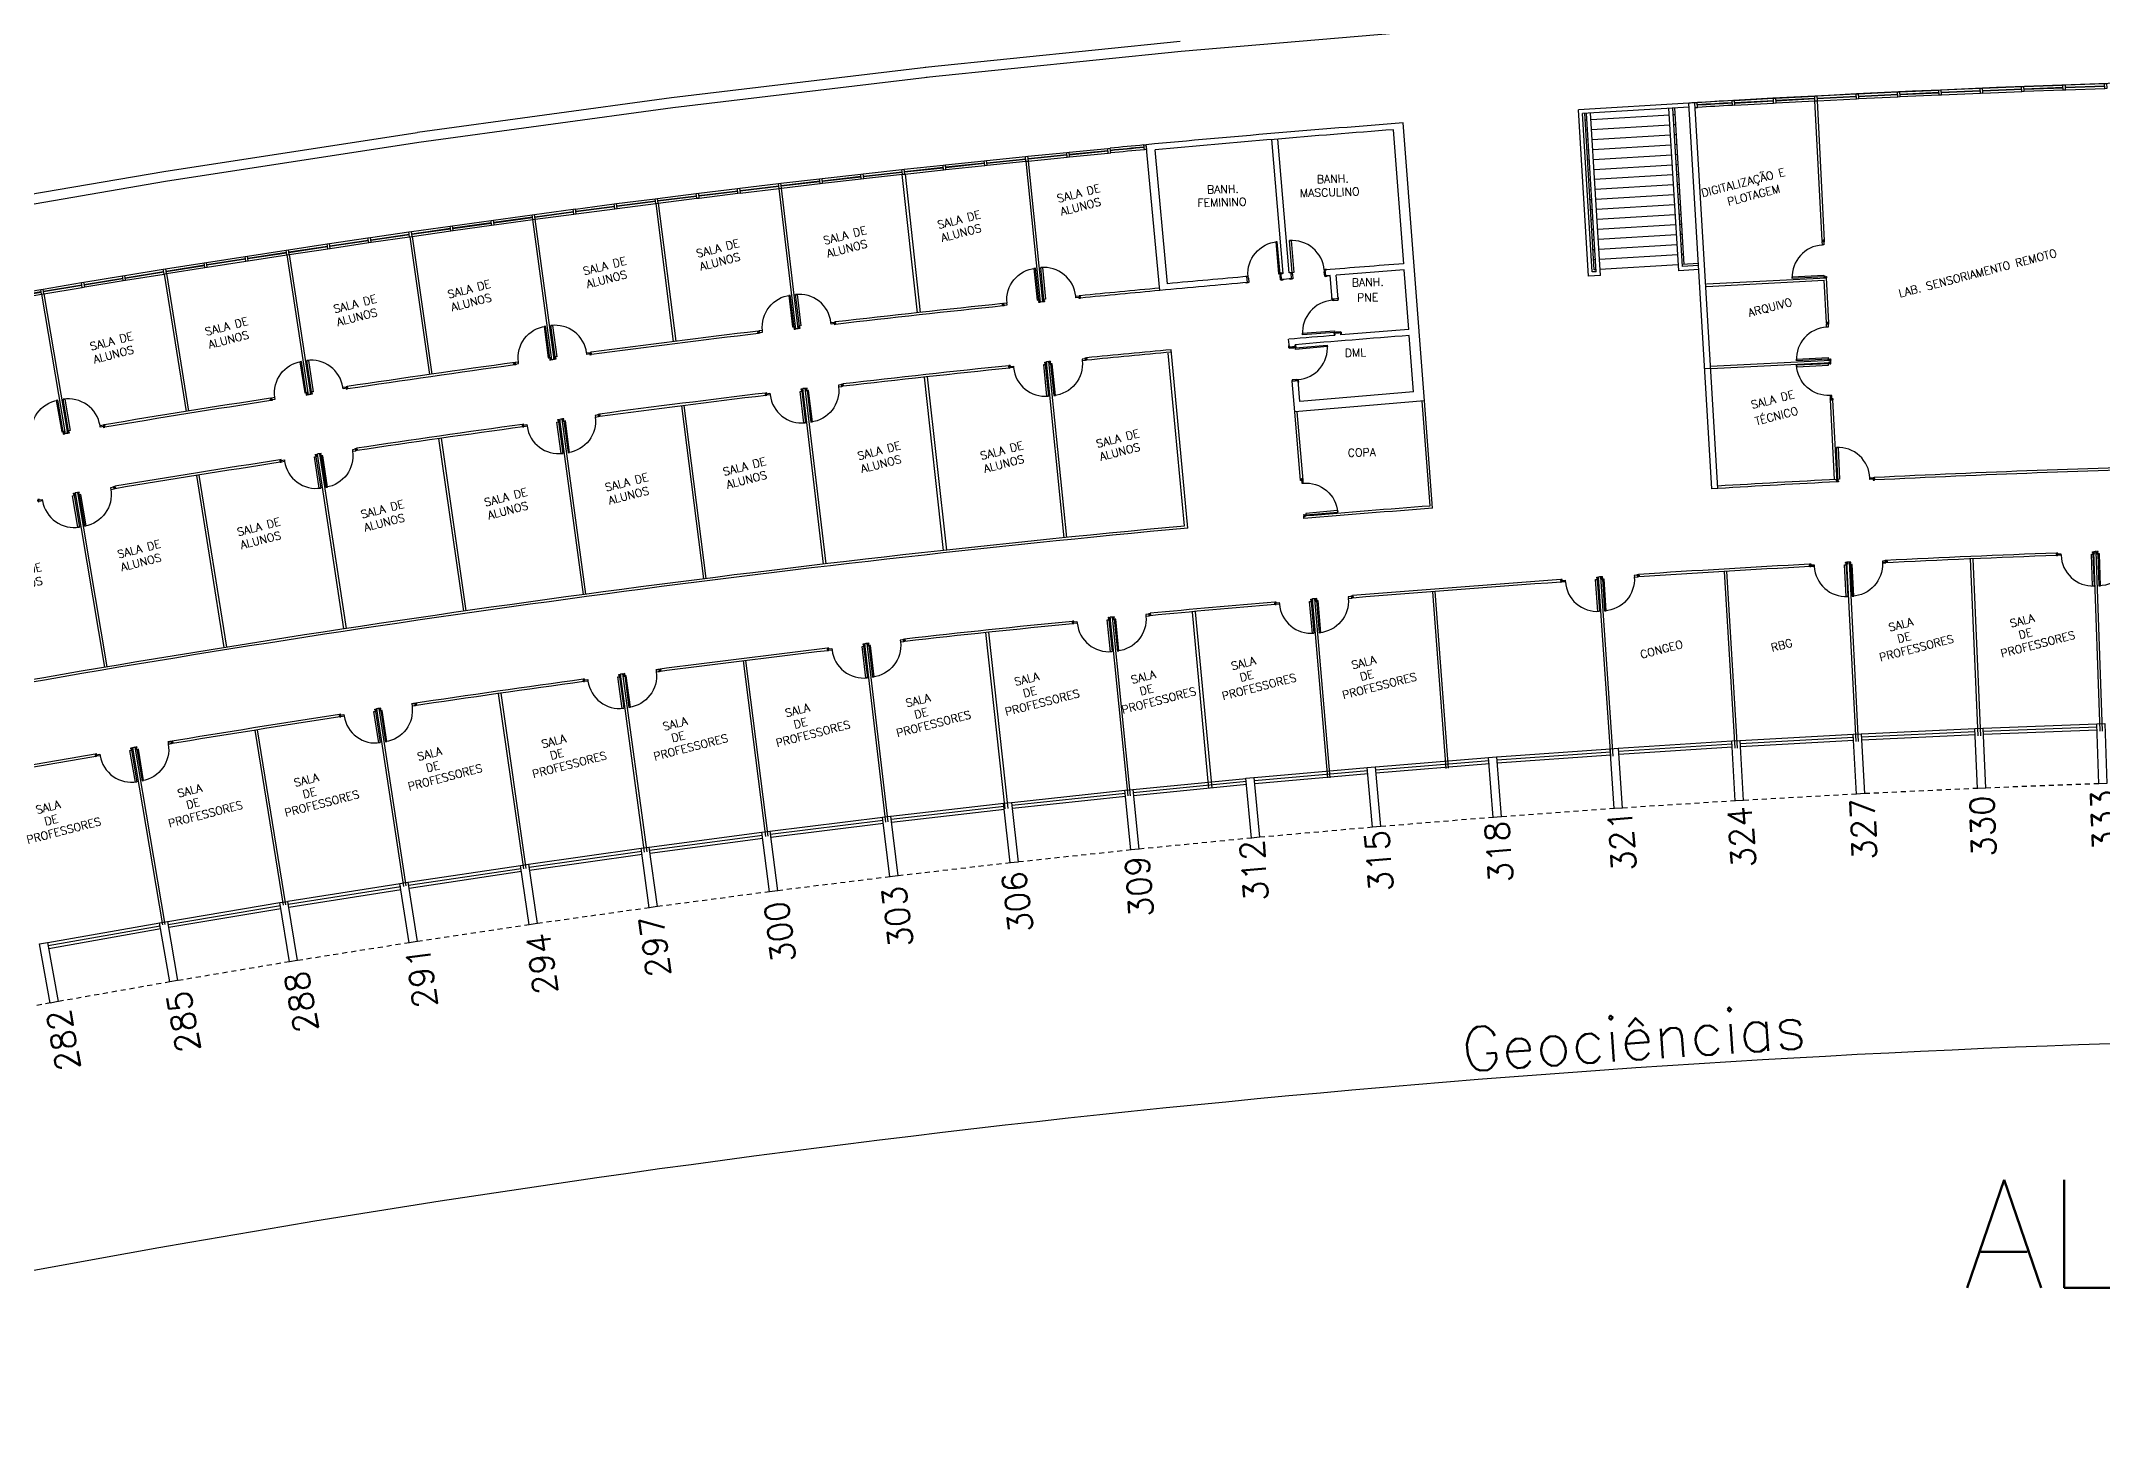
# Model space of a CAD drawing. Header units: millimetres. Extents: x 2757 to 3055, y 1102 to 1216.
# Drawn here: x 2847.4 to 2898.9, y 1116.5 to 1151.2 of the extents above; entities that cross this region are included whole.
import ezdxf

# ---------------------------------------------------------------- set-up
doc = ezdxf.new("R2010")
doc.units = ezdxf.units.MM
doc.linetypes.add('HIDDEN2', pattern=[0.1875, 0.125, -0.0625])
for name, color, linetype in [('ALV', 2, 'Continuous'), ('AR-ALV-C', 2, 'Continuous'), ('AR-CORRIMAO', 2, 'Continuous'), ('AR-DIVISORIA', 2, 'Continuous'), ('AR-ESCADA-V', 1, 'Continuous'), ('AR-ESQ', 2, 'Continuous'), ('AR-PIS-V', 1, 'Continuous'), ('AR-PORTAS', 1, 'Continuous'), ('BANC', 2, 'Continuous'), ('ESQ', 1, 'Continuous'), ('ESTR', 3, 'Continuous'), ('montante-c', 2, 'Continuous'), ('montante-v', 1, 'Continuous'), ('mov', 1, 'Continuous'), ('NOPILAR1', 2, 'Continuous'), ('pm1', 2, 'Continuous'), ('pm2', 2, 'Continuous'), ('PORTA-C', 2, 'Continuous'), ('PROJ', 1, 'HIDDEN2'), ('TEXTO', 2, 'Continuous'), ('TXT-IDENTIFICAÇÃO', 4, 'Continuous'), ('USO1', 2, 'Continuous'), ('vidro', 2, 'Continuous')]:
    doc.layers.add(name, color=color, linetype=linetype)
doc.styles.add('1', font='romans.shx')
doc.styles.add('LEGENDA', font='romans.shx', dxfattribs={"height": 0.2})
doc.styles.add('NOPILAR', font='simplex.shx', dxfattribs={"height": 0.6})
doc.styles.add('UNB-100', font='simplex.shx', dxfattribs={"height": 0.2})
doc.dimstyles.new('1-600', dxfattribs={"dimtxt": 1.1, "dimasz": 2.5, "dimexe": 2, "dimexo": 4, "dimgap": 0.2, "dimtad": 1, "dimdec": 0, "dimzin": 4, "dimdsep": 46, "dimlunit": 6, "dimtxsty": '1', "dimblk1": 'NONE', "dimblk2": 'NONE', "dimsah": 1, "dimcen": 0, "dimclrd": 2, "dimclre": 2, "dimclrt": 2, "dimadec": 0, "dimazin": 0, "dimtfac": 1, "dimtdec": 0, "dimtmove": 2, "dimatfit": 3, "dimldrblk": 'NONE', "dimfxl": 1, "dimtolj": 1, "dimtzin": 0, "dimarcsym": 0})

# ---------------------------------------------------------------- blocks, each defined once
blk = doc.blocks.new('PILAR-SLC')
for points in [[(0.2, 0), (0.2, -1.5), (0, -1.5), (0, 0)], [(0.197, -26.487), (0.197, -27.987), (-0.003, -27.987), (-0.003, -26.487)], [(0.197, -42.97), (0.197, -44.47), (-0.003, -44.47), (-0.003, -42.97)], [(0.197, -72.501), (0.197, -74.001), (-0.003, -74.001), (-0.003, -72.501)]]:
    blk.add_lwpolyline(points, close=True)
blk = doc.blocks.new('*D102')
at = {"layer": 'DEFPOINTS', "color": 0, "transparency": 16777216}
for p in [(2938.517, 1133.295), (2938.402, 1131.799), (2835.434, 1126.262), (2904.142, 1126.277), (2835.751, 1124.796)]:
    blk.add_point(p, dxfattribs=at)
at = {"layer": 'USO1', "color": 2, "lineweight": -2, "transparency": 16777216}
for p, q in [((2938.096, 1127.811), (2937.751, 1123.324)), ((2836.596, 1120.886), (2837.547, 1116.489))]:
    blk.add_line(p, q, dxfattribs=at)
blk.add_arc((2911.098, 776.161), 350.185, 85.60976, 102.19512, dxfattribs=at)
at = {"layer": 'USO1', "color": 2, "transparency": 16777216, "insert": (2887.214, 1126.282), "char_height": 1.1, "attachment_point": 5, "rotation": 3.9024, "style": '1'}
blk.add_mtext('\\A1;Geociências', dxfattribs=at)
blk = doc.blocks.new('_NONE')
at = {"color": 0, "linetype": 'ByBlock'}
blk.add_circle((0, 0), 0.25, dxfattribs=at)
blk = doc.blocks.new('esq-mod1')
at = {"layer": 'montante-c'}
for p, q in [((0.956, 0.191), (1.015, 0.203)), ((0.979, 0.073), (0.956, 0.191)), ((0.979, 0.073), (1.038, 0.085)), ((1.038, 0.085), (1.015, 0.203))]:
    blk.add_line(p, q, dxfattribs=at)
at = {"layer": 'montante-v'}
for p, q in [((0, 0), (0.956, 0.191)), ((0.023, -0.118), (0.979, 0.073))]:
    blk.add_line(p, q, dxfattribs=at)
at = {"layer": 'vidro'}
for p, q in [((0.011, -0.054), (0.967, 0.137)), ((0.013, -0.064), (0.969, 0.127))]:
    blk.add_line(p, q, dxfattribs=at)
blk = doc.blocks.new('esq-mod3')
at = {"layer": 'montante-c'}
for p, q in [((0.86, -0.169), (0.867, -0.049)), ((0.92, -0.172), (0.86, -0.169)), ((0.867, -0.049), (0.927, -0.052)), ((0.92, -0.172), (0.927, -0.052))]:
    blk.add_line(p, q, dxfattribs=at)
at = {"layer": 'montante-v'}
for centre, radius, end in [((-16.304, -297.085), 297.412, 86.85884), ((-16.304, -297.084), 297.531, 86.85883)]:
    blk.add_arc(centre, radius, 86.69167, end, dxfattribs=at)
at = {"layer": 'vidro'}
for radius in [297.466, 297.476]:
    blk.add_arc((-16.304, -297.084), radius, 86.69167, 86.85883, dxfattribs=at)
blk = doc.blocks.new('esq-mod2')
at = {"layer": 'montante-c'}
for p, q in [((0.844, 0.078), (0.904, 0.084)), ((0.855, -0.041), (0.844, 0.078)), ((0.915, -0.036), (0.904, 0.084)), ((0.915, -0.036), (0.855, -0.041))]:
    blk.add_line(p, q, dxfattribs=at)
at = {"layer": 'montante-v'}
for centre, radius, end in [((26.627, -282.376), 283.628, 95.38686), ((26.627, -282.378), 283.51, 95.38687)]:
    blk.add_arc(centre, radius, 95.21565, end, dxfattribs=at)
at = {"layer": 'vidro'}
for radius in [283.574, 283.565]:
    blk.add_arc((26.627, -282.377), radius, 95.21565, 95.38686, dxfattribs=at)
blk = doc.blocks.new('pm80-div-01p')
at = {"layer": 'mov'}
blk.add_arc((0.0575, 0.03), 0.8, 360, 90, dxfattribs=at)
at = {"layer": 'PORTA-C'}
for p, q in [((0.031, 0.0085), (0.031, 0.03)), ((0.031, 0.03), (0.055, 0.03)), ((0.037, 0.0085), (0.031, 0.0085)), ((0.037, -0.0085), (0.037, 0.0085)), ((0.056, 0.029), (0.056, -0.011)), ((0.944, 0.029), (0.944, -0.011)), ((0.969, 0.03), (0.945, 0.03)), ((0.963, 0.0085), (0.969, 0.0085)), ((0.963, -0.0085), (0.963, 0.0085)), ((0.969, 0.0085), (0.969, 0.03)), ((0.031, -0.03), (0.031, -0.0085)), ((0.031, -0.0085), (0.037, -0.0085)), ((0.065, -0.03), (0.031, -0.03)), ((0.056, -0.011), (0.065, -0.011)), ((0.066, -0.012), (0.066, -0.029)), ((0.934, -0.012), (0.934, -0.029)), ((0.944, -0.011), (0.935, -0.011)), ((0.935, -0.03), (0.969, -0.03)), ((0.969, -0.0085), (0.963, -0.0085)), ((0.969, -0.03), (0.969, -0.0085))]:
    blk.add_line(p, q, dxfattribs=at)
for points in [[(0.0975, 0.03), (0.0575, 0.03), (0.0575, 0.83), (0.0975, 0.83)], [(0.021, -0.008), (0.021, 0.008), (0.0365, 0.008), (0.0365, -0.008)], [(0.8585, -0.01), (0.8585, 0.03), (0.9425, 0.03), (0.9425, -0.01)], [(0.979, -0.008), (0.979, 0.008), (0.9635, 0.008), (0.9635, -0.008)]]:
    blk.add_lwpolyline(points, close=True, dxfattribs=at)
for centre, start, end in [((0.055, 0.029), 360, 90), ((0.945, 0.029), 90, 180), ((0.065, -0.012), 0, 90), ((0.065, -0.029), 270, 0), ((0.935, -0.012), 90, 180), ((0.935, -0.029), 180, 270)]:
    blk.add_arc(centre, 0.001, start, end, dxfattribs=at)
blk = doc.blocks.new('pm80-alv-01p')
at = {"layer": 'mov'}
blk.add_arc((0.027, 0.075), 0.8, 360, 90, dxfattribs=at)
at = {"layer": 'pm1'}
blk.add_lwpolyline([(0.067, 0.875), (0.067, 0.075), (0.027, 0.075), (0.027, 0.875)], close=True, dxfattribs=at)
at = {"layer": 'pm2'}
for points in [[(-0.034, 0.086), (0.016, 0.086), (0.016, 0.076), (-0.034, 0.076)], [(0.026, 0.075), (0.026, 0.034), (0.036, 0.034), (0.036, -0.075), (0.001, -0.075), (0.001, 0.075)], [(0.828, 0.075), (0.828, 0.034), (0.818, 0.034), (0.818, -0.075), (0.853, -0.075), (0.853, 0.075)], [(0.888, 0.086), (0.838, 0.086), (0.838, 0.076), (0.888, 0.076)], [(-0.034, -0.076), (0.016, -0.076), (0.016, -0.086), (-0.034, -0.086)], [(0.888, -0.076), (0.838, -0.076), (0.838, -0.086), (0.888, -0.086)]]:
    blk.add_lwpolyline(points, close=True, dxfattribs=at)

msp = doc.modelspace()

# ---------------------------------------------------------------- linework, layer by layer
at = {"layer": 'ALV'}
msp.add_arc((2912.525, 750.813), 399.561, 87.01536, 93.43465, dxfattribs=at)
at = {"layer": 'AR-ALV-C'}
for p, q in [((2889.164, 1140.014), (2888.587, 1149.657)), ((2889.314, 1140.023), (2888.737, 1149.666)), ((2881.46, 1145.641), (2881.203, 1148.991)), ((2881.979, 1142.209), (2881.449, 1149.16)), ((2875.369, 1144.972), (2875.029, 1148.616)), ((2875.561, 1145.141), (2875.251, 1148.486)), ((2878.447, 1145.397), (2878.163, 1148.745)), ((2878.597, 1145.41), (2878.313, 1148.758)), ((2877.557, 1145.169), (2877.544, 1145.318)), ((2878.41, 1145.244), (2878.397, 1145.393)), ((2878.659, 1145.265), (2878.646, 1145.414)), ((2879.512, 1145.337), (2879.5, 1145.485)), ((2879.672, 1144.753), (2879.627, 1145.345)), ((2879.822, 1144.765), (2879.776, 1145.357)), ((2881.586, 1143.996), (2881.471, 1145.491)), ((2878.603, 1143.554), (2878.586, 1143.753)), ((2879.742, 1143.85), (2879.738, 1143.899)), ((2879.891, 1143.862), (2879.887, 1143.912)), ((2881.705, 1142.437), (2881.597, 1143.846)), ((2878.753, 1143.567), (2878.749, 1143.616)), ((2878.741, 1141.935), (2878.675, 1142.705)), ((2878.869, 1142.196), (2878.825, 1142.718)), ((2889.134, 1143.018), (2888.985, 1143.009)), ((2881.979, 1142.209), (2878.741, 1141.935)), ((2881.705, 1142.437), (2878.869, 1142.196)), ((2889.314, 1140.023), (2889.164, 1140.014))]:
    msp.add_line(p, q, dxfattribs=at)
for centre, radius, start, end in [((2911.071, 775.016), 375.314, 93.41165, 93.43455), ((2909.925, 774.928), 375.314, 94.35125, 95.33494), ((2909.925, 774.928), 375.164, 94.39079, 95.30303), ((2894.179, 947.808), 198.209, 94.80708, 95.3898), ((2909.925, 774.928), 371.804, 94.85659, 94.86429), ((2909.925, 774.928), 371.654, 94.82576, 94.8643), ((2909.925, 774.928), 371.804, 94.82577, 94.83347), ((2905.714, 827.504), 319.06, 94.35969, 94.71276), ((2884.898, 1078.835), 66.718, 94.53126, 94.62994), ((2909.925, 774.928), 371.654, 94.39083, 94.65291), ((2897.138, 914.956), 231.044, 94.85555, 95.40649), ((2909.924, 774.934), 371.054, 94.65334, 94.6765), ((2909.925, 774.928), 370.154, 94.67721, 94.85664), ((2909.925, 774.928), 370.004, 94.39085, 94.83341), ((2909.925, 774.928), 370.204, 94.65395, 94.67717), ((2909.925, 774.928), 370.154, 94.39084, 94.65399), ((2909.925, 774.928), 369.954, 94.83341, 94.85664), ((2909.938, 774.776), 369.254, 94.83339, 94.85664)]:
    msp.add_arc(centre, radius, start, end, dxfattribs=at)
at = {"layer": 'AR-CORRIMAO'}
for p, q in [((2888.587, 1149.657), (2885.827, 1149.492)), ((2886.076, 1145.329), (2885.827, 1149.492)), ((2888.593, 1149.557), (2885.933, 1149.398)), ((2886.17, 1145.435), (2885.933, 1149.398)), ((2886.27, 1145.441), (2886.032, 1149.404)), ((2886.375, 1145.347), (2886.132, 1149.41)), ((2888.332, 1145.464), (2888.089, 1149.527)), ((2888.426, 1145.57), (2888.189, 1149.533)), ((2886.375, 1145.347), (2886.076, 1145.329)), ((2886.27, 1145.441), (2886.17, 1145.435)), ((2888.836, 1145.494), (2888.332, 1145.464)), ((2888.83, 1145.594), (2888.426, 1145.57))]:
    msp.add_line(p, q, dxfattribs=at)
at = {"layer": 'AR-DIVISORIA'}
for p, q in [((2891.918, 1146.219), (2891.738, 1149.712)), ((2891.978, 1146.222), (2891.798, 1149.715)), ((2869.308, 1144.416), (2868.928, 1147.875)), ((2869.388, 1144.425), (2869.008, 1147.884)), ((2872.382, 1144.681), (2872.025, 1148.203)), ((2872.442, 1144.687), (2872.084, 1148.209)), ((2866.27, 1144.009), (2865.854, 1147.525)), ((2866.33, 1144.016), (2865.914, 1147.532)), ((2860.17, 1143.237), (2859.696, 1146.745)), ((2860.229, 1143.245), (2859.756, 1146.753)), ((2862.772, 1147.147), (2863.209, 1143.695)), ((2862.832, 1147.155), (2863.269, 1143.703)), ((2856.621, 1146.316), (2857.115, 1142.872)), ((2856.68, 1146.325), (2857.174, 1142.88)), ((2853.55, 1145.863), (2854.081, 1142.363)), ((2853.609, 1145.872), (2854.141, 1142.372)), ((2853.609, 1145.872), (2854.141, 1142.372)), ((2850.483, 1145.384), (2851.034, 1141.948)), ((2850.542, 1145.393), (2851.093, 1141.957)), ((2889.025, 1145.135), (2892.026, 1145.289)), ((2889.028, 1145.075), (2891.969, 1145.226)), ((2892.024, 1144.162), (2891.969, 1145.226)), ((2892.084, 1144.165), (2892.026, 1145.289)), ((2847.421, 1144.879), (2848.01, 1141.389)), ((2847.48, 1144.889), (2848.069, 1141.399)), ((2872.98, 1138.791), (2872.534, 1143.189)), ((2873.039, 1138.797), (2872.593, 1143.195)), ((2875.981, 1139.084), (2875.579, 1143.405)), ((2876.066, 1139.031), (2875.651, 1143.492)), ((2889.131, 1143.077), (2892.132, 1143.232)), ((2889.134, 1143.018), (2892.135, 1143.172)), ((2892.135, 1143.172), (2892.132, 1143.232)), ((2869.961, 1138.472), (2869.485, 1142.806)), ((2870.041, 1138.481), (2869.565, 1142.815)), ((2866.965, 1138.13), (2866.446, 1142.52)), ((2867.025, 1138.137), (2866.506, 1142.527)), ((2882.119, 1139.584), (2881.919, 1142.204)), ((2882.183, 1139.528), (2881.979, 1142.209)), ((2892.226, 1140.245), (2892.123, 1142.236)), ((2892.289, 1140.188), (2892.183, 1142.239)), ((2860.962, 1137.37), (2860.37, 1141.75)), ((2861.021, 1137.378), (2860.43, 1141.758)), ((2863.413, 1142.088), (2863.96, 1137.762)), ((2863.472, 1142.095), (2864.02, 1137.77)), ((2878.886, 1140.225), (2878.741, 1141.935)), ((2878.945, 1140.23), (2878.8, 1141.94)), ((2857.345, 1141.268), (2857.964, 1136.952)), ((2857.404, 1141.277), (2858.023, 1136.961)), ((2854.307, 1140.88), (2854.97, 1136.51)), ((2854.366, 1140.889), (2855.03, 1136.519)), ((2851.291, 1140.348), (2851.981, 1136.043)), ((2851.35, 1140.357), (2852.04, 1136.052)), ((2848.26, 1139.91), (2848.996, 1135.551)), ((2848.319, 1139.92), (2849.055, 1135.561)), ((2878.967, 1139.269), (2878.962, 1139.329)), ((2892.769, 1133.694), (2892.538, 1138.178)), ((2892.829, 1133.698), (2892.598, 1138.182)), ((2895.82, 1133.837), (2895.628, 1138.263)), ((2895.88, 1133.84), (2895.688, 1138.266)), ((2898.866, 1133.954), (2898.709, 1138.441)), ((2898.925, 1133.956), (2898.769, 1138.443)), ((2886.633, 1133.328), (2886.327, 1137.808)), ((2886.692, 1133.332), (2886.387, 1137.812)), ((2889.742, 1133.527), (2889.478, 1137.949)), ((2889.802, 1133.531), (2889.538, 1137.953)), ((2879.561, 1132.786), (2879.182, 1137.26)), ((2879.621, 1132.791), (2879.242, 1137.265)), ((2882.523, 1133.025), (2882.185, 1137.442)), ((2882.583, 1133.03), (2882.245, 1137.447)), ((2874.577, 1132.334), (2874.124, 1136.801)), ((2874.637, 1132.34), (2874.184, 1136.807)), ((2876.592, 1132.522), (2876.181, 1136.933)), ((2876.672, 1132.529), (2876.261, 1136.94)), ((2868.521, 1131.683), (2867.994, 1136.141)), ((2868.581, 1131.69), (2868.054, 1136.149)), ((2871.499, 1132.016), (2871.016, 1136.419)), ((2871.579, 1132.024), (2871.095, 1136.428)), ((2864.955, 1135.715), (2865.511, 1131.32)), ((2865.014, 1135.722), (2865.571, 1131.327)), ((2858.836, 1134.898), (2859.465, 1130.513)), ((2858.895, 1134.907), (2859.524, 1130.522)), ((2862.493, 1130.93), (2861.892, 1135.38)), ((2862.552, 1130.938), (2861.951, 1135.388)), ((2855.793, 1134.514), (2856.467, 1130.075)), ((2855.852, 1134.523), (2856.527, 1130.084)), ((2852.755, 1133.982), (2853.456, 1129.608)), ((2852.814, 1133.992), (2853.515, 1129.617)), ((2849.696, 1133.542), (2850.444, 1129.115)), ((2849.755, 1133.552), (2850.503, 1129.125))]:
    msp.add_line(p, q, dxfattribs=at)
for centre, radius, start, end in [((2909.925, 774.928), 371.654, 95.78682, 95.79762), ((2909.925, 774.928), 371.714, 95.33494, 95.64292), ((2909.925, 774.928), 371.654, 95.33494, 95.64291), ((2909.925, 774.928), 371.714, 95.94306, 96.59113), ((2909.925, 774.928), 371.654, 95.94307, 96.59112), ((2909.925, 774.928), 371.714, 96.89077, 97.53938), ((2909.925, 774.928), 371.654, 96.89078, 97.53937), ((2909.925, 774.928), 371.654, 96.73633, 96.74558), ((2909.925, 774.928), 371.714, 97.83459, 98.48797), ((2909.925, 774.928), 371.654, 97.68429, 97.69354), ((2909.925, 774.928), 370.154, 95.78834, 95.79763), ((2909.925, 774.928), 370.154, 95.31282, 95.64225), ((2909.925, 774.928), 370.094, 95.31282, 95.64221), ((2909.925, 774.928), 371.654, 97.83865, 98.48796), ((2909.925, 774.928), 370.154, 95.94374, 96.59045), ((2909.925, 774.928), 370.094, 95.94378, 96.59042), ((2909.925, 774.928), 371.714, 98.78635, 99.43471), ((2909.925, 774.928), 371.654, 98.78636, 99.43469), ((2909.925, 774.928), 371.654, 98.63254, 98.64178), ((2909.925, 774.928), 370.154, 96.89118, 97.53873), ((2909.925, 774.928), 370.094, 96.89122, 97.53873), ((2909.925, 774.928), 370.154, 96.73631, 96.74559), ((2909.925, 774.928), 370.154, 97.83836, 98.48735), ((2909.925, 774.928), 370.154, 97.68427, 97.69355), ((2909.925, 774.928), 371.654, 99.5788, 99.58972), ((2909.925, 774.928), 370.094, 97.83837, 98.48735), ((2909.925, 774.928), 370.154, 98.787, 99.43408), ((2909.925, 774.928), 370.094, 98.787, 99.43407), ((2909.925, 774.928), 370.154, 98.63252, 98.6418), ((2911.071, 775.016), 365.714, 91.52245, 92.79765), ((2911.071, 775.016), 365.714, 92.9444, 93.41133), ((2911.071, 775.016), 365.654, 92.94439, 93.41132), ((2911.071, 775.016), 365.654, 91.52245, 92.79766), ((2909.925, 774.928), 370.154, 99.58045, 99.58974), ((2909.925, 774.928), 365.714, 94.36055, 94.84737), ((2909.925, 774.928), 365.734, 95.32526, 100.05253), ((2909.925, 774.928), 365.674, 95.31273, 100.05253), ((2909.925, 774.928), 365.654, 94.35115, 94.85677), ((2911.071, 775.016), 363.634, 93.06878, 93.74344), ((2911.071, 775.016), 363.574, 93.06879, 93.74343), ((2911.276, 775.027), 363.634, 92.94436, 92.95382), ((2911.071, 775.016), 363.574, 92.09557, 92.78227), ((2911.071, 775.016), 363.634, 92.09556, 92.77028), ((2911.436, 775.03), 363.634, 91.9964, 92.00586), ((2928.489, 541.023), 598.275, 94.131498, 94.631238), ((2928.49, 541.009), 598.228, 94.13152, 94.631221), ((2911.071, 775.016), 363.634, 93.89232, 93.90178), ((2895.809, 922.552), 215.345, 94.67937, 95.51243), ((2895.809, 922.554), 215.283, 94.6793, 95.51238), ((2909.925, 774.928), 363.634, 94.84029, 94.84974), ((2895.67, 901.359), 236.409, 95.45756, 96.48034), ((2895.67, 901.362), 236.347, 95.45745, 96.4803), ((2910.857, 775.027), 363.634, 95.78825, 95.7977), ((2909.925, 774.928), 363.634, 96.76976, 97.45048), ((2909.925, 774.928), 363.574, 96.76976, 97.45017), ((2910.707, 775.024), 363.634, 96.73621, 96.74566), ((2927.987, 649.956), 489.904, 97.86381, 98.37058), ((2927.988, 649.952), 489.848, 97.86382, 98.37034), ((2910.574, 775.019), 363.634, 97.68417, 97.69362), ((2910.432, 775.008), 363.634, 98.63243, 98.64189), ((2925.482, 678.694), 461.117, 98.80897, 99.34865), ((2925.482, 678.69), 461.061, 98.80898, 99.34838), ((2910.895, 769.406), 369.241, 99.68703, 100.05297), ((2910.275, 774.989), 363.634, 99.58037, 99.58983), ((2909.925, 774.928), 363.574, 99.68275, 100.05434)]:
    msp.add_arc(centre, radius, start, end, dxfattribs=at)
at = {"layer": 'AR-ESCADA-V'}
for p, q in [((2888.099, 1149.357), (2886.142, 1149.24)), ((2888.249, 1149.366), (2888.199, 1149.363)), ((2888.473, 1145.623), (2888.239, 1149.536)), ((2886.043, 1149.234), (2885.993, 1149.231)), ((2886.058, 1148.985), (2886.008, 1148.982)), ((2888.114, 1149.108), (2886.157, 1148.991)), ((2888.129, 1148.858), (2886.172, 1148.741)), ((2888.264, 1149.117), (2888.214, 1149.114)), ((2888.279, 1148.867), (2888.229, 1148.864)), ((2886.072, 1148.735), (2886.023, 1148.732)), ((2886.087, 1148.486), (2886.037, 1148.483)), ((2888.144, 1148.609), (2886.187, 1148.491)), ((2888.159, 1148.359), (2886.202, 1148.242)), ((2888.293, 1148.618), (2888.244, 1148.615)), ((2888.308, 1148.368), (2888.258, 1148.365)), ((2886.102, 1148.236), (2886.052, 1148.233)), ((2886.117, 1147.986), (2886.067, 1147.983)), ((2888.174, 1148.109), (2886.217, 1147.992)), ((2888.189, 1147.86), (2886.232, 1147.743)), ((2888.323, 1148.118), (2888.273, 1148.115)), ((2888.338, 1147.869), (2888.288, 1147.866)), ((2886.132, 1147.737), (2886.082, 1147.734)), ((2886.147, 1147.487), (2886.097, 1147.484)), ((2888.203, 1147.61), (2886.247, 1147.493)), ((2888.218, 1147.361), (2886.262, 1147.244)), ((2888.353, 1147.619), (2888.303, 1147.616)), ((2888.368, 1147.37), (2888.318, 1147.367)), ((2886.162, 1147.238), (2886.112, 1147.235)), ((2886.177, 1146.988), (2886.127, 1146.985)), ((2888.233, 1147.111), (2886.277, 1146.994)), ((2888.248, 1146.862), (2886.292, 1146.745)), ((2888.383, 1147.12), (2888.333, 1147.117)), ((2888.398, 1146.871), (2888.348, 1146.868)), ((2886.192, 1146.739), (2886.142, 1146.736)), ((2886.207, 1146.489), (2886.157, 1146.486)), ((2886.222, 1146.24), (2886.172, 1146.237)), ((2888.263, 1146.612), (2886.307, 1146.495)), ((2888.278, 1146.363), (2886.322, 1146.246)), ((2888.413, 1146.621), (2888.363, 1146.618)), ((2888.428, 1146.372), (2888.378, 1146.369)), ((2886.237, 1145.99), (2886.187, 1145.987)), ((2886.252, 1145.74), (2886.202, 1145.737)), ((2888.293, 1146.113), (2886.337, 1145.996)), ((2888.308, 1145.863), (2886.351, 1145.746)), ((2888.443, 1146.122), (2888.393, 1146.119)), ((2888.458, 1145.872), (2888.408, 1145.869))]:
    msp.add_line(p, q, dxfattribs=at)
at = {"layer": 'AR-PIS-V'}
for p, q in [((2886.217, 1145.488), (2885.983, 1149.401)), ((2886.267, 1145.491), (2886.217, 1145.488)), ((2888.323, 1145.614), (2886.366, 1145.497)), ((2888.827, 1145.644), (2888.423, 1145.62))]:
    msp.add_line(p, q, dxfattribs=at)
at = {"layer": 'BANC'}
for p, q in [((2875.903, 1150.956), (2882.285, 1151.497)), ((2869.502, 1150.553), (2875.874, 1151.202)), ((2869.528, 1150.304), (2875.899, 1150.954)), ((2863.163, 1149.796), (2869.523, 1150.555)), ((2863.193, 1149.548), (2869.553, 1150.306)), ((2856.814, 1148.927), (2863.16, 1149.794)), ((2856.848, 1148.68), (2863.194, 1149.546)), ((2850.48, 1147.95), (2856.811, 1148.925)), ((2850.518, 1147.703), (2856.849, 1148.678)), ((2844.167, 1146.868), (2850.48, 1147.95)), ((2844.21, 1146.622), (2850.523, 1147.704))]:
    msp.add_line(p, q, dxfattribs=at)
at = {"layer": 'ESQ'}
for p, q in [((2889.862, 1133.723), (2892.701, 1133.88)), ((2892.901, 1133.89), (2895.741, 1134.023)), ((2892.904, 1133.815), (2895.745, 1133.948)), ((2892.908, 1133.74), (2895.748, 1133.873)), ((2895.941, 1134.032), (2898.783, 1134.141)), ((2895.944, 1133.957), (2898.786, 1134.066)), ((2895.947, 1133.882), (2898.788, 1133.991)), ((2883.789, 1133.31), (2886.625, 1133.516)), ((2883.794, 1133.235), (2886.63, 1133.441)), ((2883.799, 1133.16), (2886.636, 1133.366)), ((2886.824, 1133.529), (2889.662, 1133.711)), ((2886.829, 1133.454), (2889.667, 1133.636)), ((2886.834, 1133.38), (2889.672, 1133.561)), ((2889.866, 1133.648), (2892.705, 1133.805)), ((2889.87, 1133.573), (2892.709, 1133.73)), ((2877.723, 1132.794), (2880.556, 1133.048)), ((2877.73, 1132.719), (2880.562, 1132.973)), ((2877.737, 1132.645), (2880.569, 1132.899)), ((2880.755, 1133.065), (2883.589, 1133.295)), ((2880.761, 1132.99), (2883.595, 1133.22)), ((2880.767, 1132.916), (2883.601, 1133.145)), ((2871.668, 1132.175), (2874.495, 1132.477)), ((2871.676, 1132.101), (2874.503, 1132.403)), ((2871.684, 1132.026), (2874.511, 1132.328)), ((2874.694, 1132.498), (2877.524, 1132.775)), ((2874.701, 1132.423), (2877.532, 1132.701)), ((2874.709, 1132.348), (2877.539, 1132.626)), ((2868.644, 1131.827), (2871.469, 1132.153)), ((2868.653, 1131.752), (2871.477, 1132.079)), ((2868.661, 1131.678), (2871.486, 1132.004)), ((2862.606, 1131.053), (2865.425, 1131.428)), ((2862.616, 1130.979), (2865.435, 1131.353)), ((2865.623, 1131.453), (2868.445, 1131.803)), ((2865.633, 1131.379), (2868.455, 1131.729)), ((2865.642, 1131.304), (2868.464, 1131.654)), ((2859.592, 1130.628), (2862.408, 1131.026)), ((2859.603, 1130.554), (2862.419, 1130.952)), ((2859.613, 1130.48), (2862.429, 1130.878)), ((2862.626, 1130.905), (2865.445, 1131.279)), ((2856.582, 1130.177), (2859.394, 1130.599)), ((2856.593, 1130.103), (2859.406, 1130.525)), ((2856.605, 1130.029), (2859.417, 1130.451)), ((2853.576, 1129.701), (2856.385, 1130.147)), ((2853.588, 1129.627), (2856.396, 1130.073)), ((2853.6, 1129.552), (2856.408, 1129.998)), ((2850.574, 1129.198), (2853.379, 1129.668)), ((2850.587, 1129.124), (2853.391, 1129.594)), ((2850.599, 1129.051), (2853.404, 1129.52)), ((2847.577, 1128.671), (2850.377, 1129.165)), ((2847.59, 1128.597), (2850.39, 1129.091)), ((2847.603, 1128.523), (2850.403, 1129.017))]:
    msp.add_line(p, q, dxfattribs=at)
at = {"layer": 'montante-c'}
for p, q in [((2888.737, 1149.666), (2888.797, 1149.669)), ((2888.744, 1149.546), (2888.804, 1149.549)), ((2888.804, 1149.549), (2888.797, 1149.669))]:
    msp.add_line(p, q, dxfattribs=at)
at = {"layer": 'PROJ'}
for p, q in [((2892.778, 1132.382), (2889.951, 1132.225)), ((2895.805, 1132.525), (2892.977, 1132.392)), ((2898.834, 1132.641), (2896.005, 1132.533)), ((2886.727, 1132.019), (2883.903, 1131.814)), ((2889.751, 1132.213), (2886.926, 1132.033)), ((2880.683, 1131.553), (2877.863, 1131.301)), ((2883.704, 1131.799), (2880.882, 1131.57)), ((2874.648, 1130.985), (2871.833, 1130.684)), ((2877.664, 1131.282), (2874.847, 1131.005)), ((2868.624, 1130.314), (2865.814, 1129.965)), ((2871.634, 1130.662), (2868.822, 1130.338)), ((2865.616, 1129.94), (2862.81, 1129.567)), ((2862.612, 1129.54), (2859.809, 1129.144)), ((2859.611, 1129.115), (2856.811, 1128.695)), ((2856.614, 1128.664), (2853.818, 1128.22)), ((2850.631, 1127.686), (2847.843, 1127.195)), ((2853.62, 1128.188), (2850.828, 1127.72)), ((2847.647, 1127.159), (2844.863, 1126.644))]:
    msp.add_line(p, q, dxfattribs=at)

# ---------------------------------------------------------------- block references
at = {"layer": 'AR-ESQ'}
for name, p, rotation in [('esq-mod1', (2889.726, 1149.723), 351.9060174733965), ('esq-mod1', (2890.759, 1149.781), 351.7587135576093), ('esq-mod1', (2891.793, 1149.836), 351.6092556698516), ('esq-mod1', (2892.826, 1149.889), 351.4608734905702), ('esq-mod1', (2893.86, 1149.938), 351.3124941114996), ('esq-mod1', (2894.893, 1149.985), 351.1630499712239), ('esq-mod1', (2895.927, 1150.029), 351.0814050160103), ('esq-mod1', (2896.961, 1150.072), 350.8016569845339), ('esq-mod1', (2898, 1150.11), 350.7182129973249), ('esq-mod3', (2888.8, 1149.669), 6.56781401491852), ('esq-mod1', (2870.01, 1148.114), 354.7327558451727), ('esq-mod1', (2871.04, 1148.222), 354.5747893063255), ('esq-mod1', (2872.069, 1148.328), 354.4232838167724), ('esq-mod1', (2873.098, 1148.431), 354.2588671305449), ('esq-mod2', (2874.125, 1148.531), 0.1053172525647512), ('esq-mod1', (2865.897, 1147.651), 355.3710362648114), ('esq-mod1', (2866.925, 1147.771), 355.2066195779468), ('esq-mod1', (2867.953, 1147.888), 355.0486530387579), ('esq-mod1', (2868.981, 1148.002), 354.8971725318855), ('esq-mod1', (2861.79, 1147.143), 355.9963626908417), ('esq-mod1', (2862.816, 1147.274), 355.8450774373322), ('esq-mod1', (2863.843, 1147.403), 355.6806607497967), ('esq-mod1', (2864.87, 1147.528), 355.5226942108515), ('esq-mod1', (2857.688, 1146.589), 356.628327445814), ('esq-mod1', (2858.713, 1146.732), 356.4703609072164), ('esq-mod1', (2859.738, 1146.872), 356.3187459168662), ('esq-mod1', (2860.764, 1147.009), 356.1543292300482), ('esq-mod1', (2854.615, 1146.144), 357.1025095747116), ('esq-mod1', (2855.639, 1146.295), 356.9445430350414), ('esq-mod1', (2856.664, 1146.444), 356.7927441330842), ('esq-mod1', (2850.523, 1145.512), 357.7408606883339), ('esq-mod1', (2851.545, 1145.674), 357.5764440011395), ('esq-mod1', (2852.568, 1145.834), 357.4184774619094), ('esq-mod1', (2853.592, 1145.99), 357.2669262609318), ('esq-mod1', (2847.46, 1145.008), 358.2158182291114), ('esq-mod1', (2848.481, 1145.178), 358.0514015426091), ('esq-mod1', (2849.502, 1145.346), 357.8934350031508), ('esq-mod1', (2846.44, 1144.834), 358.3656991954447)]:
    msp.add_blockref(name, p, dxfattribs=dict(at, rotation=rotation))
at = {"layer": 'AR-PORTAS'}
for name, p, xscale, yscale, zscale, rotation in [('pm80-alv-01p', (2878.652, 1145.339), 1.005240804372593, 1.005240804370261, 1.005240804372593, 4.782468694348628), ('pm80-div-01p', (2891.997, 1145.257), 0.9960045710426741, 0.9960045710467965, 0.9960045710408264, 92.94991220172082), ('pm80-alv-01p', (2878.405, 1145.318), -1.005240804374219, 1.00524080437026, 1.005240804371966, 4.903719339769896), ('pm80-div-01p', (2872.4, 1144.713), -0.9953269744939391, 0.9953269744873979, 0.995326974492513, 5.870102736163183), ('pm80-div-01p', (2872.418, 1144.715), 0.9953269744910596, 0.995326974487398, 0.995326974492513, 5.716905109605475), ('pm80-div-01p', (2866.287, 1144.042), -0.9935933154309492, 0.9935933154338278, 0.9935933154280109, 6.819107628761731), ('pm80-div-01p', (2866.305, 1144.044), 0.9935933406035369, 0.9935933406086409, 0.9935933406061551, 6.664606603081715), ('pm80-alv-01p', (2879.813, 1143.904), 1.00504287251005, 1.005042872508057, 1.005042872505871, 94.36079731924173), ('pm80-div-01p', (2860.205, 1143.272), 0.9915859974254522, 0.9915859974280468, 0.991585997428862, 7.613089860542519), ('pm80-div-01p', (2892.103, 1143.2), 0.9960045710459375, 0.9960045710459375, 0.9960045710408264, 92.94430965683209), ('pm80-div-01p', (2860.185, 1143.269), -0.9915859974319141, 0.9915859974280467, 0.991585997428862, 7.764927720983818), ('pm80-div-01p', (2854.097, 1142.395), -0.9893030656129781, 0.98930306560942, 0.9893030656112259, 8.71128164774416), ('pm80-div-01p', (2854.116, 1142.398), 0.9893030656090273, 0.9893030656090273, 0.9893030656112259, 8.563038230633875), ('pm80-div-01p', (2872.558, 1143.159), 0.9956945516644082, 0.9956945516605625, 0.995694551661994, 185.7087853851514), ('pm80-div-01p', (2872.576, 1143.16), -0.9956945516622013, 0.9956945516605638, 0.995694551661994, 185.8619830127203), ('pm80-div-01p', (2892.103, 1143.201), -0.995960969753361, 0.9959609697543786, 0.9959609697517254, 92.94991220444315), ('pm80-div-01p', (2866.49, 1142.492), -0.9931035244945695, 0.9931035244953806, 0.993103524493575, 186.8149109850133), ('pm80-div-01p', (2848.026, 1141.422), -0.9975261522671075, 0.9975261522631627, 0.997526152263557, 9.650452586987077), ('pm80-div-01p', (2848.044, 1141.425), 0.997526152265839, 0.997526152263163, 0.997526152263557, 9.519743631211393), ('pm80-div-01p', (2866.471, 1142.49), 0.9931034993249039, 0.9931034993205694, 0.9931034993278429, 186.6604099589465), ('pm80-div-01p', (2860.394, 1141.723), 0.9915785386659347, 0.9915785386692736, 0.9915785386640703, 187.7983960976124), ('pm80-div-01p', (2860.413, 1141.726), -0.9917831241542016, 0.9917831241618844, 0.991783124155323, 187.5803276117421), ('pm80-div-01p', (2892.256, 1140.217), 0.9985809003848297, 0.9985809003848297, 0.9985809003820734, 2.709965651102599), ('pm80-div-01p', (2854.331, 1140.854), 0.9892956920937477, 0.9892956920957662, 0.989295692091492, 188.7547670510851), ('pm80-div-01p', (2854.35, 1140.856), -0.9893030656087404, 0.9893030656094197, 0.9893030656112259, 188.5202904984926), ('pm80-div-01p', (2848.303, 1139.887), -0.9975055588602806, 0.9975055588583935, 0.9975055588606121, 189.5064982740901), ('pm80-div-01p', (2878.994, 1139.301), -0.995538070763976, 0.9955380707688166, 0.9955380707618396, 274.8461791186578), ('pm80-div-01p', (2848.286, 1139.884), 0.9977651966047986, 0.9977651966037234, 0.9977651966074929, 189.7407770078611), ('pm80-div-01p', (2892.57, 1138.15), 0.9964184943815005, 0.9964184943815005, 0.9964184943815005, 183.0178688462509), ('pm80-div-01p', (2892.568, 1138.15), -0.996306765207965, 0.9963067651988247, 0.9963067652052757, 182.8728171821626), ('pm80-div-01p', (2898.741, 1138.412), 0.9964184943844241, 0.996418494381941, 0.9964184943821328, 182.0697627669534), ('pm80-div-01p', (2898.749, 1138.413), -0.9997463624412287, 0.999746362431324, 0.9997463624381985, 181.91992473824), ('pm80-div-01p', (2886.351, 1137.78), 0.9964184943804688, 0.9964184943819414, 0.9964184943821328, 183.9778825002218), ('pm80-div-01p', (2886.369, 1137.781), -0.9963067652045446, 0.9963067651988253, 0.9963067652052757, 183.8034755537014), ('pm80-div-01p', (2879.205, 1137.232), 0.9955716984266089, 0.9955716984266089, 0.9955716984266089, 184.9249403860201), ('pm80-div-01p', (2879.223, 1137.234), -0.9963328157611976, 0.9963328157609807, 0.9963328157614919, 184.7516697796538), ('pm80-div-01p', (2874.148, 1136.774), 0.9956868132074317, 0.9956868132139798, 0.9956868132109583, 185.8728679719406), ('pm80-div-01p', (2874.166, 1136.775), -0.9954268580773765, 0.9954268580768256, 0.9954268580780414, 185.7072470556528), ('pm80-div-01p', (2868.018, 1136.114), 0.9932731621668694, 0.9932731621668694, 0.9932731621668694, 186.8201508070607), ('pm80-div-01p', (2868.036, 1136.117), -0.9930965422730217, 0.9930965422681768, 0.9930965422721393, 186.6612560529821), ('pm80-div-01p', (2861.935, 1135.356), -0.9917831241542016, 0.9917831241618844, 0.991783124155323, 187.5803276117421), ('pm80-div-01p', (2861.915, 1135.353), 0.9915785386659347, 0.9915785386692736, 0.9915785386640703, 187.7983960976124), ('pm80-div-01p', (2855.818, 1134.488), 0.9892956920937477, 0.9892956920957662, 0.989295692091492, 188.7547670510851), ('pm80-div-01p', (2855.836, 1134.49), -0.9893030656087404, 0.9893030656094197, 0.9893030656112259, 188.5202904984926), ('pm80-div-01p', (2849.722, 1133.516), 0.9977651966047986, 0.9977651966037234, 0.9977651966074929, 189.7407770078611), ('pm80-div-01p', (2849.74, 1133.519), -0.9975055588602806, 0.9975055588583935, 0.9975055588606121, 189.5064982740901)]:
    msp.add_blockref(name, p, dxfattribs=dict(at, xscale=xscale, yscale=yscale, zscale=zscale, rotation=rotation))
at = {"layer": 'AR-PORTAS', "rotation": 274.8449866691887}
msp.add_blockref('pm80-alv-01p', (2878.678, 1143.561), dxfattribs=at)
at = {"layer": 'ESTR'}
for p, rotation in [((2896.312, 1206.6), 1.951219512195122), ((2885.342, 1206.083), 3.414634146341463), ((2888.997, 1206.287), 2.92682926829268), ((2892.654, 1206.459), 2.439024390243902), ((2878.037, 1205.583), 4.390243902439023), ((2881.689, 1205.849), 3.902439024390242), ((2870.742, 1204.959), 5.365853658536585), ((2874.388, 1205.287), 4.878048780487804), ((2867.099, 1204.6), 5.853658536585365), ((2863.459, 1204.21), 6.341463414634144), ((2859.822, 1203.79), 6.829268292682927), ((2856.189, 1203.338), 7.317073170731705), ((2852.56, 1202.856), 7.804878048780486), ((2848.935, 1202.342), 8.292682926829267), ((2845.315, 1201.798), 8.780487804878048), ((2841.7, 1201.223), 9.268292682926829), ((2838.089, 1200.617), 9.75609756097561), ((2834.484, 1199.98), 10.24390243902439)]:
    msp.add_blockref('PILAR-SLC', p, dxfattribs=dict(at, rotation=rotation))

# ---------------------------------------------------------------- texts
at = {"layer": 'NOPILAR1', "style": 'NOPILAR'}
for s, rotation, p in [('333', 92.286, (2899.287, 1130.964)), ('333', 92.286, (2899.287, 1130.964)), ('324', 94.6115, (2890.267, 1130.563)), ('324', 94.6115, (2890.267, 1130.563)), ('327', 92.4695, (2893.283, 1130.747)), ('327', 92.4695, (2893.283, 1130.747)), ('330', 92.286, (2896.265, 1130.821)), ('330', 92.286, (2896.265, 1130.821)), ('315', 94.5732, (2881.204, 1129.965)), ('315', 94.5732, (2881.203, 1129.965)), ('318', 94.5732, (2884.2, 1130.19)), ('318', 94.5732, (2884.2, 1130.19)), ('321', 94.5732, (2887.274, 1130.478)), ('321', 94.5732, (2887.274, 1130.479)), ('312', 94.5732, (2878.082, 1129.723)), ('312', 94.5732, (2878.082, 1129.723)), ('306', 97.6048, (2872.208, 1128.954)), ('306', 97.6048, (2872.208, 1128.954)), ('309', 94.5732, (2875.211, 1129.323)), ('309', 94.5732, (2875.211, 1129.323)), ('303', 97.6048, (2869.21, 1128.589)), ('303', 97.6048, (2869.21, 1128.589)), ('300', 97.6048, (2866.274, 1128.208)), ('300', 97.6048, (2866.274, 1128.208)), ('294', 97.6048, (2860.323, 1127.413)), ('294', 97.6048, (2860.323, 1127.413)), ('297', 97.6048, (2863.148, 1127.847)), ('297', 97.6048, (2863.148, 1127.847)), ('291', 97.6048, (2857.315, 1127.075)), ('291', 97.6048, (2857.315, 1127.075)), ('288', 100.1605, (2854.345, 1126.477)), ('288', 100.1605, (2854.345, 1126.477)), ('285', 100.1605, (2851.4, 1125.982)), ('285', 100.1605, (2851.4, 1125.982)), ('282', 100.1605, (2848.4, 1125.521)), ('282', 100.1605, (2848.4, 1125.521))]:
    msp.add_text(s, height=0.6, rotation=rotation, dxfattribs=at).set_placement(p)
at = {"layer": 'TEXTO', "style": 'UNB-100'}
for s, p in [('DIGITALIZAÇÃO E ', (2888.931, 1147.304)), ('PLOTAGEM', (2889.575, 1147.088)), ('LAB. SENSORIAMENTO REMOTO', (2893.859, 1144.798)), ('ARQUIVO', (2890.098, 1144.312)), ('SALA DE', (2890.17, 1142.009)), ('TÉCNICO', (2890.265, 1141.599))]:
    msp.add_text(s, height=0.2, rotation=14.5372, dxfattribs=at).set_placement(p)
at = {"layer": 'TEXTO', "char_height": 0.2, "attachment_point": 1, "style": 'UNB-100'}
for s, insert, width, rotation in [('BANH.', (2879.287, 1147.854), 1.95981, 1.5279), ('SALA DE\\PALUNOS', (2872.776, 1147.359), 1.95981, 14.5372), ('FEMININO', (2876.303, 1147.26), 1.95981, 1.5279), ('BANH.', (2876.542, 1147.593), 1.95981, 1.5279), ('MASCULINO', (2878.863, 1147.506), 1.95981, 1.5279), ('SALA DE\\PALUNOS', (2869.79, 1146.702), 1.95981, 14.5372), ('SALA DE\\PALUNOS', (2863.762, 1145.984), 1.95981, 14.5372), ('SALA DE\\PALUNOS', (2866.938, 1146.309), 1.95981, 14.5372), ('SALA DE\\PALUNOS', (2860.933, 1145.544), 1.95981, 14.5372), ('SALA DE\\PALUNOS', (2857.548, 1144.965), 1.95981, 14.5372), ('BANH.', (2880.161, 1145.269), 1.95981, 1.5279), ('SALA DE\\PALUNOS', (2854.696, 1144.595), 1.95981, 14.5372), ('PNE', (2880.293, 1144.891), 1.95981, 1.5279), ('SALA DE\\PALUNOS', (2851.485, 1144.033), 1.95981, 14.5372), ('SALA DE\\PALUNOS', (2848.609, 1143.662), 1.95981, 14.5372), ('DML', (2879.987, 1143.512), 1.95981, 1.5279), ('SALA DE\\PALUNOS', (2867.79, 1140.924), 1.95981, 14.5372), ('SALA DE\\PALUNOS', (2870.858, 1140.928), 1.95981, 14.5372), ('SALA DE\\PALUNOS', (2873.756, 1141.229), 1.95981, 14.5372), ('SALA DE\\PALUNOS', (2864.428, 1140.53), 1.95981, 14.5372), ('COPA', (2880.06, 1141.013), 1.95981, 1.5279), ('SALA DE\\PALUNOS', (2861.483, 1140.137), 1.95981, 14.5372), ('SALA DE\\PALUNOS', (2855.379, 1139.462), 1.95981, 14.5372), ('SALA DE\\PALUNOS', (2858.463, 1139.763), 1.95981, 14.5372), ('SALA DE\\PALUNOS', (2852.288, 1139.021), 1.95981, 14.5372), ('SALA DE\\PALUNOS', (2849.297, 1138.466), 1.95981, 14.5372), ('SALA DE\\PALUNOS', (2846.329, 1137.886), 1.95981, 14.5372), ('   SALA\\P    DE\\PPROFESSORES', (2893.158, 1136.536), 2.14541, 14.5372), ('   SALA\\P    DE\\PPROFESSORES', (2896.19, 1136.633), 2.14541, 14.5372), ('CONGEO', (2887.351, 1135.96), 2.14541, 14.5372), ('RBG', (2890.619, 1136.133), 2.14541, 14.5372), ('   SALA\\P    DE\\PPROFESSORES', (2871.313, 1135.174), 2.14541, 14.5372), ('   SALA\\P    DE\\PPROFESSORES', (2874.226, 1135.226), 2.14541, 14.5372), ('   SALA\\P    DE\\PPROFESSORES', (2876.729, 1135.567), 2.14541, 14.5372), ('   SALA\\P    DE\\PPROFESSORES', (2879.737, 1135.591), 2.14541, 14.5372), ('   SALA\\P    DE\\PPROFESSORES', (2865.583, 1134.394), 2.14541, 14.5372), ('   SALA\\P    DE\\PPROFESSORES', (2868.597, 1134.641), 2.14541, 14.5372), ('   SALA\\P    DE\\PPROFESSORES', (2862.527, 1134.055), 2.14541, 14.5372), ('   SALA\\P    DE\\PPROFESSORES', (2856.391, 1133.304), 2.14541, 14.5372), ('   SALA\\P    DE\\PPROFESSORES', (2859.496, 1133.619), 2.14541, 14.5372), ('   SALA\\P    DE\\PPROFESSORES', (2853.311, 1132.65), 2.14541, 14.5372), ('   SALA\\P    DE\\PPROFESSORES', (2850.401, 1132.384), 2.14541, 14.5372), ('   SALA\\P    DE\\PPROFESSORES', (2846.86, 1131.972), 2.14541, 14.5372)]:
    msp.add_mtext(s, dxfattribs=dict(at, insert=insert, width=width, rotation=rotation))
at = {"layer": 'TXT-IDENTIFICAÇÃO', "color": 4, "style": 'LEGENDA'}
msp.add_text('ALA CENTRO', height=2.7, dxfattribs=at).set_placement((2895.423, 1120.035))

# ---------------------------------------------------------------- dimensions: what is measured, and where the dimension line sits
at = {"layer": 'USO1'}
dim = msp.add_angular_dim_2l(base=(2904.142, 1126.277), line1=((2835.751, 1124.796), (2835.434, 1126.262)), line2=((2938.517, 1133.295), (2938.402, 1131.799)), text='Geociências', dimstyle='1-600', override={"dimazin": 1}, dxfattribs=at)
dim.commit()
dim.dimension.update_dxf_attribs({"geometry": '*D102', "text_midpoint": (2887.214, 1126.282)})

doc.saveas('drawing.dxf')
